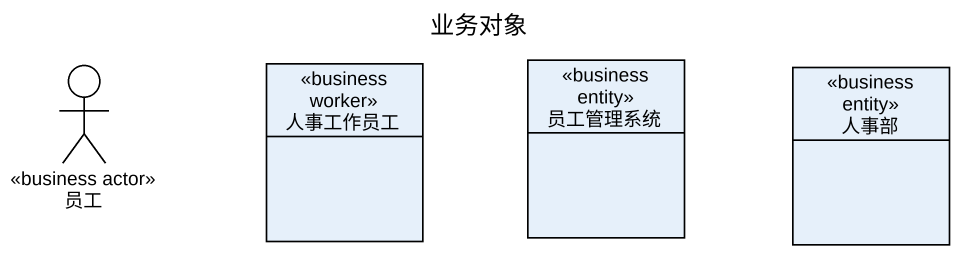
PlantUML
@startuml
title 业务对象
allowmixing
hide circle
hide empty members
actor 员工 <<business actor>>
class 人事工作员工 <<business worker>>
class 员工管理系统 <<business entity>>
class 人事部 <<business entity>>
@enduml
